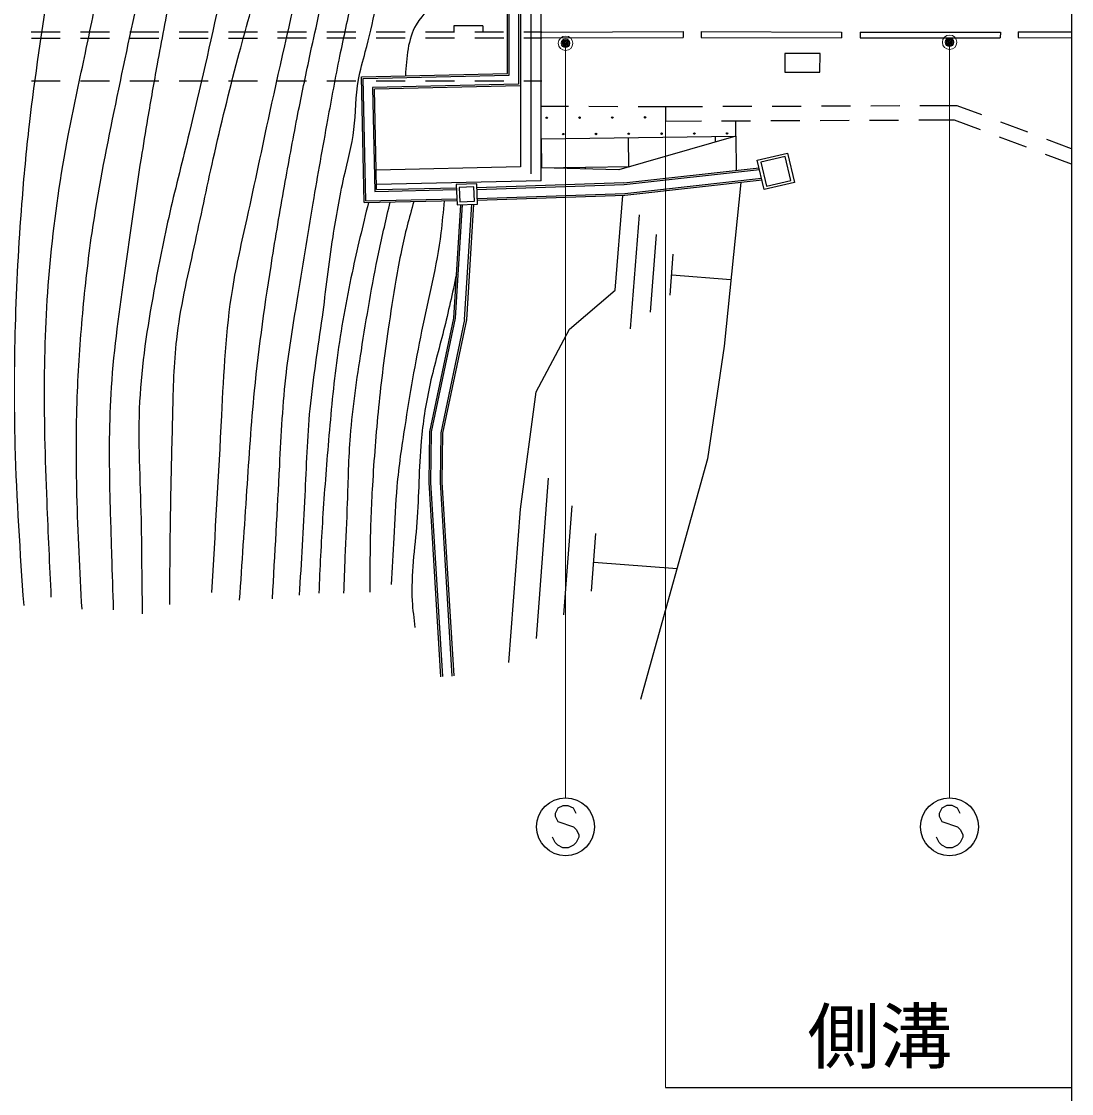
# Model space of a CAD drawing. Units: millimetres at full size, sheet at 1:1000; details may follow other scales. Extents: x 40000 to 680000, y 20000 to 380000.
# Drawn here: x 491812 to 528049, y 248678 to 285694 of the extents above; entities that cross this region are included whole.
import ezdxf
from ezdxf.enums import TextEntityAlignment as Align

# ---------------------------------------------------------------- set-up
doc = ezdxf.new("R2010")
doc.units = ezdxf.units.MM
doc.header["$LTSCALE"] = 1000
doc.header["$PDMODE"] = 32
doc.header["$PDSIZE"] = 500
for name, color, linetype, lineweight in [('M-BGD', 7, 'Continuous', 25), ('M-BMK-OTRS', 5, 'Continuous', 25), ('M-STR-HTXT', 7, 'Continuous', 13), ('M-STR-STRC', 7, 'Continuous', 25)]:
    doc.layers.add(name, color=color, linetype=linetype, lineweight=lineweight)
doc.styles.add('ＭＳ ゴシック', font='')
doc.styles.get('ＭＳ ゴシック').set_extended_font_data('MS Gothic')

msp = doc.modelspace()

# ---------------------------------------------------------------- linework, layer by layer
at = {"layer": 'M-BGD'}
for p, q in [((509377, 298195), (509388, 280428)), ((509748, 280186), (509737, 298196)), ((507736, 285546), (506728, 285545)), ((506728, 285545), (506728, 285324)), ((507736, 285546), (507736, 285324)), ((493152, 285321), (492152, 285321)), ((492153, 285121), (493153, 285121)), ((494852, 285322), (493852, 285322)), ((493853, 285122), (494853, 285122)), ((496552, 285322), (495552, 285322)), ((495553, 285122), (496553, 285122)), ((498252, 285322), (497252, 285322)), ((497253, 285122), (498253, 285122)), ((499952, 285322), (498952, 285322)), ((498953, 285122), (499953, 285122)), ((501652, 285323), (500652, 285323)), ((500653, 285123), (501653, 285123)), ((503352, 285323), (502352, 285323)), ((502353, 285123), (503353, 285123)), ((505052, 285323), (504052, 285323)), ((504053, 285123), (505053, 285123)), ((506752, 285324), (505752, 285323)), ((505753, 285123), (506753, 285124)), ((508452, 285324), (507452, 285324)), ((507453, 285124), (508453, 285124)), ((509767, 285324), (509152, 285324)), ((509153, 285124), (509767, 285124)), ((509767, 285324), (514650, 285344)), ((509767, 285124), (514651, 285144)), ((514650, 285344), (514651, 285144)), ((515273, 285344), (515272, 285144)), ((515272, 285144), (520111, 285124)), ((515273, 285344), (520112, 285324)), ((520112, 285324), (520111, 285124)), ((520753, 285328), (525592, 285324)), ((520753, 285328), (520753, 285128)), ((520753, 285128), (525591, 285124)), ((525592, 285324), (525591, 285124)), ((526205, 285334), (528049, 285331)), ((526205, 285334), (526205, 285134)), ((526205, 285134), (528049, 285131)), ((492153, 283641), (493153, 283641)), ((493853, 283642), (494853, 283642)), ((495553, 283642), (496553, 283642)), ((497253, 283642), (498253, 283642)), ((498953, 283642), (499953, 283642)), ((500653, 283643), (501653, 283643)), ((502353, 283643), (503353, 283643)), ((504053, 283643), (505053, 283643)), ((505753, 283643), (506753, 283644)), ((507453, 283644), (508453, 283644)), ((509153, 283644), (509767, 283644)), ((509027, 283466), (503991, 283356)), ((504053, 280561), (503991, 283356)), ((510692, 282759), (509746, 282763)), ((512392, 282751), (511392, 282755)), ((514038, 282744), (513092, 282748)), ((515318, 282749), (514038, 282744)), ((514038, 282744), (514041, 282244)), ((517018, 282756), (516018, 282752)), ((518718, 282763), (517718, 282759)), ((520418, 282770), (519418, 282766)), ((522118, 282777), (521118, 282773)), ((524098, 282785), (522818, 282780)), ((524950, 282465), (524098, 282785)), ((515274, 282249), (514041, 282244)), ((516974, 282256), (515974, 282252)), ((516468, 281728), (516465, 282254)), ((518674, 282263), (517674, 282259)), ((520374, 282270), (519374, 282266)), ((522074, 282277), (521074, 282273)), ((524008, 282285), (522774, 282280)), ((524905, 281948), (524008, 282285)), ((526542, 281867), (525605, 282219)), ((515746, 281718), (515749, 281522)), ((516468, 281728), (516472, 280556)), ((526497, 281350), (525561, 281701)), ((509747, 281640), (509760, 280640)), ((512747, 281679), (512760, 280679)), ((528049, 281300), (527197, 281621)), ((528049, 280766), (527152, 281103)), ((509747, 280640), (512805, 280680)), ((511260, 280660), (511261, 280601)), ((512601, 280126), (517265, 280645)), ((504067, 279890), (504053, 280561)), ((504009, 279828), (506823, 279890)), ((509748, 280186), (504064, 280061)), ((504067, 279890), (506822, 279950)), ((512601, 280126), (507528, 279948)), ((503637, 279440), (506832, 279510)), ((503696, 279501), (506830, 279570)), ((507104, 275402), (507351, 279381)), ((512834, 275077), (513145, 279015)), ((513514, 275658), (513725, 278336)), ((514194, 276238), (514305, 277656)), ((514250, 276947), (516297, 276786)), ((515489, 270598), (513176, 262289)), ((509582, 264391), (510000, 269925)), ((510534, 265209), (510819, 268973)), ((511487, 266028), (511637, 268020)), ((511562, 267024), (514434, 266807))]:
    msp.add_line(p, q, dxfattribs=at)
for points in [[(503637, 279440), (503542, 283786), (508587, 283897), (508577, 298195)], [(503696, 279501), (503603, 283727), (508647, 283838), (508637, 298195)], [(508957, 298195), (508967, 283525), (503930, 283414), (504009, 279828)], [(509017, 298195), (509029, 280671), (504053, 280561)], [(509747, 281640), (516468, 281728), (512428, 280572), (509747, 280639)], [(507531, 279888), (512605, 280066), (517279, 280586)], [(517353, 280272), (512628, 279746), (507544, 279568)], [(517367, 280213), (512633, 279687), (507546, 279508)], [(516641, 280133), (516063, 274484), (515489, 270598)], [(508635, 263561), (509034, 268849), (509576, 272905), (510726, 275074), (512304, 276413), (512562, 279684)], [(506288, 263070), (505884, 269775), (505904, 271526), (506727, 275452), (506969, 279366)], [(506348, 263074), (505944, 269776), (505964, 271520), (506786, 275444), (507029, 279368)], [(507411, 279384), (507164, 275393), (506343, 271478), (506324, 269786), (506727, 263097)], [(507104, 275402), (506283, 271485), (506264, 269784), (506667, 263093)]]:
    msp.add_lwpolyline(points, dxfattribs=at)
for points in [[(518153, 283947), (519368, 283944), (519370, 284588), (518155, 284591)], [(517204, 280905), (518244, 281150), (518483, 280133), (517443, 279889)], [(518363, 280208), (518169, 281029), (517324, 280830), (517518, 280009)], [(506846, 279361), (507551, 279390), (507522, 280089), (506818, 280060)], [(506942, 279465), (507447, 279485), (507427, 279985), (506922, 279964)]]:
    msp.add_lwpolyline(points, close=True, dxfattribs=at)
for centre in [(509939, 282368), (511070, 282373), (512201, 282377), (513333, 282382), (510507, 281805), (511638, 281809), (512770, 281814), (513901, 281819), (515032, 281823), (516164, 281828)]:
    msp.add_circle(centre, 25, dxfattribs=at)
for points, knots in [([(492841, 265821), (492790, 266920), (492738, 268019), (492695, 269119), (492636, 270601), (492592, 272084), (492610, 273567), (492627, 274908), (492695, 276249), (492824, 277585), (492960, 278983), (493162, 280376), (493425, 281756), (493598, 282658), (493794, 283555), (493984, 284453), (494157, 285265), (494321, 286079), (494490, 286891), (494697, 287892), (494902, 288892), (495112, 289893), (495593, 292183), (496098, 294476), (496318, 296804), (496350, 297161), (496375, 297520), (496402, 297880), (496518, 299488), (496651, 301109), (496492, 302710), (496354, 304007), (496018, 305285), (495600, 306531), (495230, 307633), (494797, 308709), (494249, 309725), (493945, 310289), (493605, 310835), (493266, 311380)], [0, 0, 0, 0, 1, 1, 1, 2, 2, 2, 3, 3, 3, 4, 4, 4, 5, 5, 5, 6, 6, 6, 7, 7, 7, 8, 8, 8, 9, 9, 9, 10, 10, 10, 11, 11, 11, 12, 12, 12, 13, 13, 13, 13]), ([(496775, 311006), (497276, 310298), (497776, 309591), (498095, 308807), (498408, 308035), (498544, 307190), (498653, 306347), (498807, 305157), (498906, 303974), (498877, 302792), (498817, 301114), (498537, 299453), (498211, 297806), (497976, 296653), (497728, 295509), (497484, 294363), (497237, 293235), (497005, 292105), (496769, 290975), (496472, 289559), (496177, 288144), (495873, 286730), (495580, 285348), (495284, 283967), (494998, 282583), (494713, 281192), (494442, 279797), (494236, 278392), (494102, 277468), (493999, 276539), (493914, 275608), (493827, 274651), (493761, 273693), (493727, 272733), (493686, 271607), (493687, 270479), (493716, 269353), (493749, 268035), (493820, 266718), (493891, 265402)], [0, 0, 0, 0, 1, 1, 1, 2, 2, 2, 3, 3, 3, 4, 4, 4, 5, 5, 5, 6, 6, 6, 7, 7, 7, 8, 8, 8, 9, 9, 9, 10, 10, 10, 11, 11, 11, 12, 12, 12, 13, 13, 13, 13]), ([(500656, 310959), (500897, 310336), (501138, 309714), (501305, 309073), (501603, 307933), (501667, 306735), (501694, 305544), (501726, 304054), (501701, 302576), (501546, 301106), (501419, 299987), (501234, 298878), (501027, 297772), (500853, 296861), (500669, 295952), (500484, 295044), (500172, 293542), (499866, 292039), (499548, 290539), (499366, 289687), (499182, 288836), (498996, 287986), (498889, 287500), (498781, 287015), (498673, 286530), (498326, 284962), (497983, 283394), (497599, 281835), (497377, 280922), (497143, 280012), (496930, 279097), (496725, 278200), (496546, 277298), (496383, 276391), (496153, 275125), (495953, 273850), (495889, 272568), (495823, 271220), (495907, 269865), (495938, 268513), (495952, 267897), (495956, 267281), (495962, 266665), (495967, 266191), (495974, 265717), (495981, 265244)], [0, 0, 0, 0, 1, 1, 1, 2, 2, 2, 3, 3, 3, 4, 4, 4, 5, 5, 5, 6, 6, 6, 7, 7, 7, 8, 8, 8, 9, 9, 9, 10, 10, 10, 11, 11, 11, 12, 12, 12, 13, 13, 13, 14, 14, 14, 15, 15, 15, 15]), ([(496927, 265563), (496932, 266182), (496936, 266802), (496943, 267421), (496950, 268081), (496960, 268741), (496972, 269400), (496990, 270322), (497014, 271242), (497036, 272165), (497056, 273017), (497074, 273871), (497169, 274716), (497292, 275789), (497541, 276847), (497773, 277906), (497996, 278923), (498205, 279941), (498431, 280956), (498697, 282115), (498974, 283272), (499280, 284422), (499538, 285395), (499813, 286363), (500091, 287331), (500357, 288259), (500623, 289188), (500872, 290122), (501276, 291639), (501627, 293170), (501942, 294709), (502167, 295819), (502368, 296934), (502560, 298051), (502746, 299164), (502919, 300278), (503044, 301400), (503175, 302663), (503231, 303932), (503244, 305209), (503252, 305990), (503244, 306774), (503135, 307540), (502960, 308771), (502524, 309956), (502089, 311141)], [0, 0, 0, 0, 1, 1, 1, 2, 2, 2, 3, 3, 3, 4, 4, 4, 5, 5, 5, 6, 6, 6, 7, 7, 7, 8, 8, 8, 9, 9, 9, 10, 10, 10, 11, 11, 11, 12, 12, 12, 13, 13, 13, 14, 14, 14, 15, 15, 15, 15]), ([(503479, 311025), (503682, 310434), (503884, 309842), (504041, 309238), (504286, 308289), (504418, 307308), (504464, 306327), (504514, 305282), (504467, 304237), (504406, 303194), (504329, 302011), (504242, 300833), (504106, 299659), (504025, 298997), (503932, 298337), (503828, 297678), (503675, 296718), (503502, 295760), (503283, 294813), (503129, 294151), (502954, 293493), (502786, 292834), (502599, 292106), (502423, 291376), (502247, 290645), (502018, 289704), (501793, 288761), (501571, 287818), (501158, 286060), (500758, 284300), (500370, 282536), (500108, 281324), (499857, 280109), (499588, 278896), (499409, 278091), (499222, 277286), (499089, 276473), (498852, 275028), (498786, 273556), (498712, 272089), (498608, 270046), (498487, 268009), (498367, 265972)], [0, 0, 0, 0, 1, 1, 1, 2, 2, 2, 3, 3, 3, 4, 4, 4, 5, 5, 5, 6, 6, 6, 7, 7, 7, 8, 8, 8, 9, 9, 9, 10, 10, 10, 11, 11, 11, 12, 12, 12, 13, 13, 13, 14, 14, 14, 14]), ([(490895, 310823), (491228, 310265), (491560, 309707), (491863, 309132), (492405, 308104), (492850, 307024), (493209, 305916), (493829, 304002), (494193, 302002), (494287, 299995), (494316, 299367), (494321, 298739), (494288, 298114), (494212, 296779), (493972, 295460), (493766, 294138), (493566, 292881), (493403, 291622), (493229, 290364), (493074, 289268), (492922, 288172), (492762, 287077), (492522, 285432), (492268, 283788), (492076, 282136), (491972, 281227), (491888, 280315), (491817, 279401), (491708, 277998), (491635, 276592), (491595, 275185), (491556, 273804), (491550, 272423), (491587, 271042), (491636, 269201), (491762, 267363), (491888, 265524)], [0, 0, 0, 0, 1, 1, 1, 2, 2, 2, 3, 3, 3, 4, 4, 4, 5, 5, 5, 6, 6, 6, 7, 7, 7, 8, 8, 8, 9, 9, 9, 10, 10, 10, 11, 11, 11, 12, 12, 12, 12]), ([(499340, 265716), (499425, 266979), (499510, 268243), (499594, 269507), (499670, 270652), (499744, 271797), (499856, 272939), (500007, 274475), (500226, 276006), (500469, 277531), (500610, 278412), (500760, 279291), (500916, 280169), (501056, 280951), (501200, 281732), (501353, 282512), (501481, 283158), (501614, 283804), (501752, 284449), (501948, 285361), (502154, 286272), (502357, 287183), (502546, 288027), (502731, 288873), (502918, 289718), (503258, 291257), (503597, 292796), (503939, 294335), (504155, 295330), (504368, 296326), (504599, 297320), (504837, 298354), (505092, 299385), (505263, 300431), (505432, 301481), (505513, 302546), (505574, 303611), (505619, 304509), (505641, 305404), (505653, 306306), (505665, 307216), (505667, 308132), (505525, 309026), (505434, 309595), (505285, 310154), (505136, 310713)], [0, 0, 0, 0, 1, 1, 1, 2, 2, 2, 3, 3, 3, 4, 4, 4, 5, 5, 5, 6, 6, 6, 7, 7, 7, 8, 8, 8, 9, 9, 9, 10, 10, 10, 11, 11, 11, 12, 12, 12, 13, 13, 13, 14, 14, 14, 15, 15, 15, 15]), ([(494989, 265374), (494971, 266003), (494953, 266633), (494933, 267262), (494910, 268008), (494883, 268754), (494867, 269501), (494842, 270689), (494842, 271880), (494920, 273064), (495009, 274415), (495202, 275757), (495390, 277099), (495572, 278391), (495748, 279681), (495951, 280968), (496024, 281428), (496099, 281887), (496176, 282346), (496282, 282970), (496392, 283594), (496505, 284216), (496653, 285028), (496808, 285839), (496971, 286649), (497264, 288108), (497578, 289563), (497917, 291013), (498216, 292287), (498533, 293558), (498801, 294839), (498984, 295741), (499135, 296650), (499319, 297555), (499631, 299114), (500021, 300660), (500187, 302242), (500324, 303672), (500263, 305123), (500072, 306559), (499947, 307503), (499766, 308440), (499445, 309328), (499295, 309744), (499114, 310148), (498933, 310553)], [0, 0, 0, 0, 1, 1, 1, 2, 2, 2, 3, 3, 3, 4, 4, 4, 5, 5, 5, 6, 6, 6, 7, 7, 7, 8, 8, 8, 9, 9, 9, 10, 10, 10, 11, 11, 11, 12, 12, 12, 13, 13, 13, 14, 14, 14, 15, 15, 15, 15]), ([(506176, 310561), (506357, 309315), (506538, 308068), (506605, 306813), (506652, 305943), (506644, 305069), (506588, 304199), (506522, 303164), (506389, 302134), (506221, 301111), (506054, 300108), (505858, 299112), (505661, 298115), (505530, 297463), (505402, 296811), (505270, 296160), (505111, 295386), (504948, 294613), (504779, 293842), (504563, 292857), (504338, 291875), (504119, 290891), (504021, 290446), (503924, 290000), (503826, 289555), (503705, 289001), (503582, 288447), (503473, 287890), (503378, 287406), (503294, 286920), (503198, 286436), (503070, 285786), (502922, 285139), (502789, 284490), (502639, 283760), (502507, 283026), (502374, 282293), (502201, 281337), (502030, 280382), (501866, 279425), (501677, 278303), (501500, 277178), (501315, 276053), (501180, 275232), (501040, 274411), (500943, 273585), (500818, 272514), (500766, 271434), (500711, 270355), (500632, 268823), (500547, 267293), (500461, 265762)], [0, 0, 0, 0, 1, 1, 1, 2, 2, 2, 3, 3, 3, 4, 4, 4, 5, 5, 5, 6, 6, 6, 7, 7, 7, 8, 8, 8, 9, 9, 9, 10, 10, 10, 11, 11, 11, 12, 12, 12, 13, 13, 13, 14, 14, 14, 15, 15, 15, 16, 16, 16, 17, 17, 17, 17]), ([(501406, 265880), (501478, 267026), (501550, 268173), (501602, 269321), (501648, 270321), (501678, 271322), (501774, 272316), (501876, 273377), (502053, 274429), (502196, 275486), (502321, 276411), (502422, 277338), (502565, 278259), (502670, 278948), (502791, 279635), (502941, 280317), (503066, 280864), (503217, 281407), (503286, 281962), (503357, 282533), (503340, 283118), (503440, 283684), (503497, 284006), (503592, 284323), (503677, 284642), (503809, 285144), (503923, 285649), (504042, 286153), (504437, 287765), (504879, 289366), (505271, 290978), (505539, 292088), (505783, 293203), (506045, 294314), (506228, 295096), (506416, 295876), (506601, 296657), (506859, 297759), (507108, 298864), (507309, 299978), (507561, 301416), (507717, 302869), (507865, 304326), (507943, 305113), (508017, 305901), (508015, 306690), (508014, 307507), (507933, 308325), (507808, 309133), (507749, 309517), (507680, 309899), (507610, 310281)], [0, 0, 0, 0, 1, 1, 1, 2, 2, 2, 3, 3, 3, 4, 4, 4, 5, 5, 5, 6, 6, 6, 7, 7, 7, 8, 8, 8, 9, 9, 9, 10, 10, 10, 11, 11, 11, 12, 12, 12, 13, 13, 13, 14, 14, 14, 15, 15, 15, 16, 16, 16, 17, 17, 17, 17]), ([(509222, 309813), (509301, 309124), (509380, 308436), (509402, 307745), (509423, 307090), (509394, 306434), (509341, 305780), (509205, 304094), (508910, 302427), (508609, 300764), (508470, 300009), (508332, 299254), (508183, 298502), (508000, 297571), (507813, 296641), (507579, 295721), (507433, 295140), (507271, 294562), (507154, 293975), (506949, 293019), (506829, 292042), (506910, 291054), (506971, 290215), (507171, 289377), (507072, 288552), (507005, 287872), (506754, 287193), (506324, 286647), (506032, 286276), (505657, 285966), (505432, 285579), (505142, 285078), (505101, 284449), (505061, 283819)], [0, 0, 0, 0, 1, 1, 1, 2, 2, 2, 3, 3, 3, 4, 4, 4, 5, 5, 5, 6, 6, 6, 7, 7, 7, 8, 8, 8, 9, 9, 9, 10, 10, 10, 11, 11, 11, 11]), ([(505347, 279474), (505195, 278916), (505043, 278357), (504924, 277791), (504853, 277450), (504794, 277106), (504736, 276762), (504641, 276199), (504549, 275637), (504466, 275072), (504336, 274176), (504226, 273277), (504134, 272377), (504045, 271478), (503975, 270577), (503923, 269676), (503882, 268956), (503853, 268235), (503843, 267514), (503836, 267007), (503838, 266500), (503839, 265993)], [0, 0, 0, 0, 1, 1, 1, 2, 2, 2, 3, 3, 3, 4, 4, 4, 5, 5, 5, 6, 6, 6, 7, 7, 7, 7]), ([(504578, 266252), (504612, 266790), (504646, 267328), (504675, 267867), (504706, 268459), (504729, 269052), (504781, 269643), (504842, 270336), (504941, 271025), (505051, 271713), (505220, 272811), (505404, 273906), (505632, 274995), (505868, 276127), (506151, 277252), (506297, 278397), (506344, 278764), (506376, 279132), (506409, 279501)], [0, 0, 0, 0, 1, 1, 1, 2, 2, 2, 3, 3, 3, 4, 4, 4, 5, 5, 5, 6, 6, 6, 6]), ([(503784, 279443), (503589, 278637), (503394, 277831), (503221, 277019), (503013, 276047), (502835, 275067), (502703, 274082), (502576, 273134), (502490, 272180), (502409, 271226), (502333, 270332), (502261, 269438), (502205, 268542), (502151, 267680), (502112, 266816), (502073, 265953)], [0, 0, 0, 0, 1, 1, 1, 2, 2, 2, 3, 3, 3, 4, 4, 4, 5, 5, 5, 5]), ([(502941, 265950), (502956, 266366), (502971, 266782), (502988, 267198), (503013, 267823), (503042, 268448), (503064, 269073), (503091, 269844), (503107, 270616), (503165, 271385), (503241, 272370), (503388, 273349), (503541, 274327), (503720, 275464), (503906, 276599), (504143, 277725), (504265, 278305), (504401, 278882), (504536, 279460)], [0, 0, 0, 0, 1, 1, 1, 2, 2, 2, 3, 3, 3, 4, 4, 4, 5, 5, 5, 6, 6, 6, 6]), ([(506820, 276959), (506681, 276310), (506542, 275661), (506380, 275018), (506217, 274370), (506030, 273728), (505889, 273075), (505756, 272457), (505664, 271830), (505604, 271201), (505521, 270272), (505528, 269339), (505457, 268406), (505388, 267500), (505245, 266595), (505295, 265693), (505312, 265383), (505352, 265074), (505392, 264766)], [0, 0, 0, 0, 1, 1, 1, 2, 2, 2, 3, 3, 3, 4, 4, 4, 5, 5, 5, 6, 6, 6, 6])]:
    msp.add_open_spline(points, degree=3, knots=knots, dxfattribs=at)
at = {"layer": 'M-BMK-OTRS'}
msp.add_line((528048, 349041), (528049, 229677), dxfattribs=at)
at = {"layer": 'M-STR-HTXT'}
for p, q in [((510588, 284939), (510589, 258890)), ((523840, 284974), (523840, 258890)), ((514041, 248890), (514041, 282244))]:
    msp.add_line(p, q, dxfattribs=at)
for centre, radius in [((510588, 284939), 150), ((510588, 284939), 120), ((510588, 284939), 90), ((523840, 284974), 150), ((523840, 284974), 120), ((523840, 284974), 90), ((523840, 284974), 60), ((510588, 284939), 60), ((510588, 284939), 30), ((510588, 284939), 20), ((523840, 284974), 30), ((523840, 284974), 20)]:
    msp.add_circle(centre, radius, dxfattribs=at)
for p in [(510588, 284939), (523840, 284974)]:
    msp.add_point(p, dxfattribs=at)
at = {"layer": 'M-STR-STRC'}
for p, q in [((510316, 258527), (510225, 258345)), ((510498, 258617), (510316, 258527)), ((510680, 258617), (510498, 258617)), ((510861, 258527), (510680, 258617)), ((510952, 258345), (510861, 258527)), ((523568, 258527), (523477, 258345)), ((523750, 258618), (523568, 258527)), ((523931, 258618), (523750, 258618)), ((524113, 258527), (523931, 258618)), ((524204, 258345), (524113, 258527)), ((510225, 258345), (510225, 258254)), ((510225, 258254), (510316, 258072)), ((510316, 258072), (510861, 257890)), ((523477, 258345), (523477, 258254)), ((523477, 258254), (523568, 258072)), ((523568, 258072), (524113, 257890)), ((510861, 257890), (510952, 257799)), ((510952, 257799), (511043, 257617)), ((524113, 257890), (524204, 257799)), ((524204, 257799), (524295, 257618)), ((510225, 257345), (510134, 257527)), ((510316, 257254), (510225, 257345)), ((510952, 257345), (510861, 257254)), ((511043, 257527), (510952, 257345)), ((511043, 257617), (511043, 257527)), ((523477, 257345), (523386, 257527)), ((523568, 257254), (523477, 257345)), ((524204, 257345), (524113, 257254)), ((524295, 257527), (524204, 257345)), ((524295, 257618), (524295, 257527)), ((510498, 257163), (510316, 257254)), ((510680, 257163), (510498, 257163)), ((510861, 257254), (510680, 257163)), ((523750, 257163), (523568, 257254)), ((523931, 257163), (523750, 257163)), ((524113, 257254), (523931, 257163)), ((514041, 248890), (528049, 248890))]:
    msp.add_line(p, q, dxfattribs=at)
for centre in [(510589, 257890), (523840, 257890)]:
    msp.add_circle(centre, 1000, dxfattribs=at)

# ---------------------------------------------------------------- texts
at = {"layer": 'M-STR-HTXT', "style": 'ＭＳ ゴシック'}
msp.add_text('側溝', height=1833, dxfattribs=at).set_placement((518934, 249187), align=Align.BOTTOM_LEFT)

doc.saveas('drawing.dxf')
